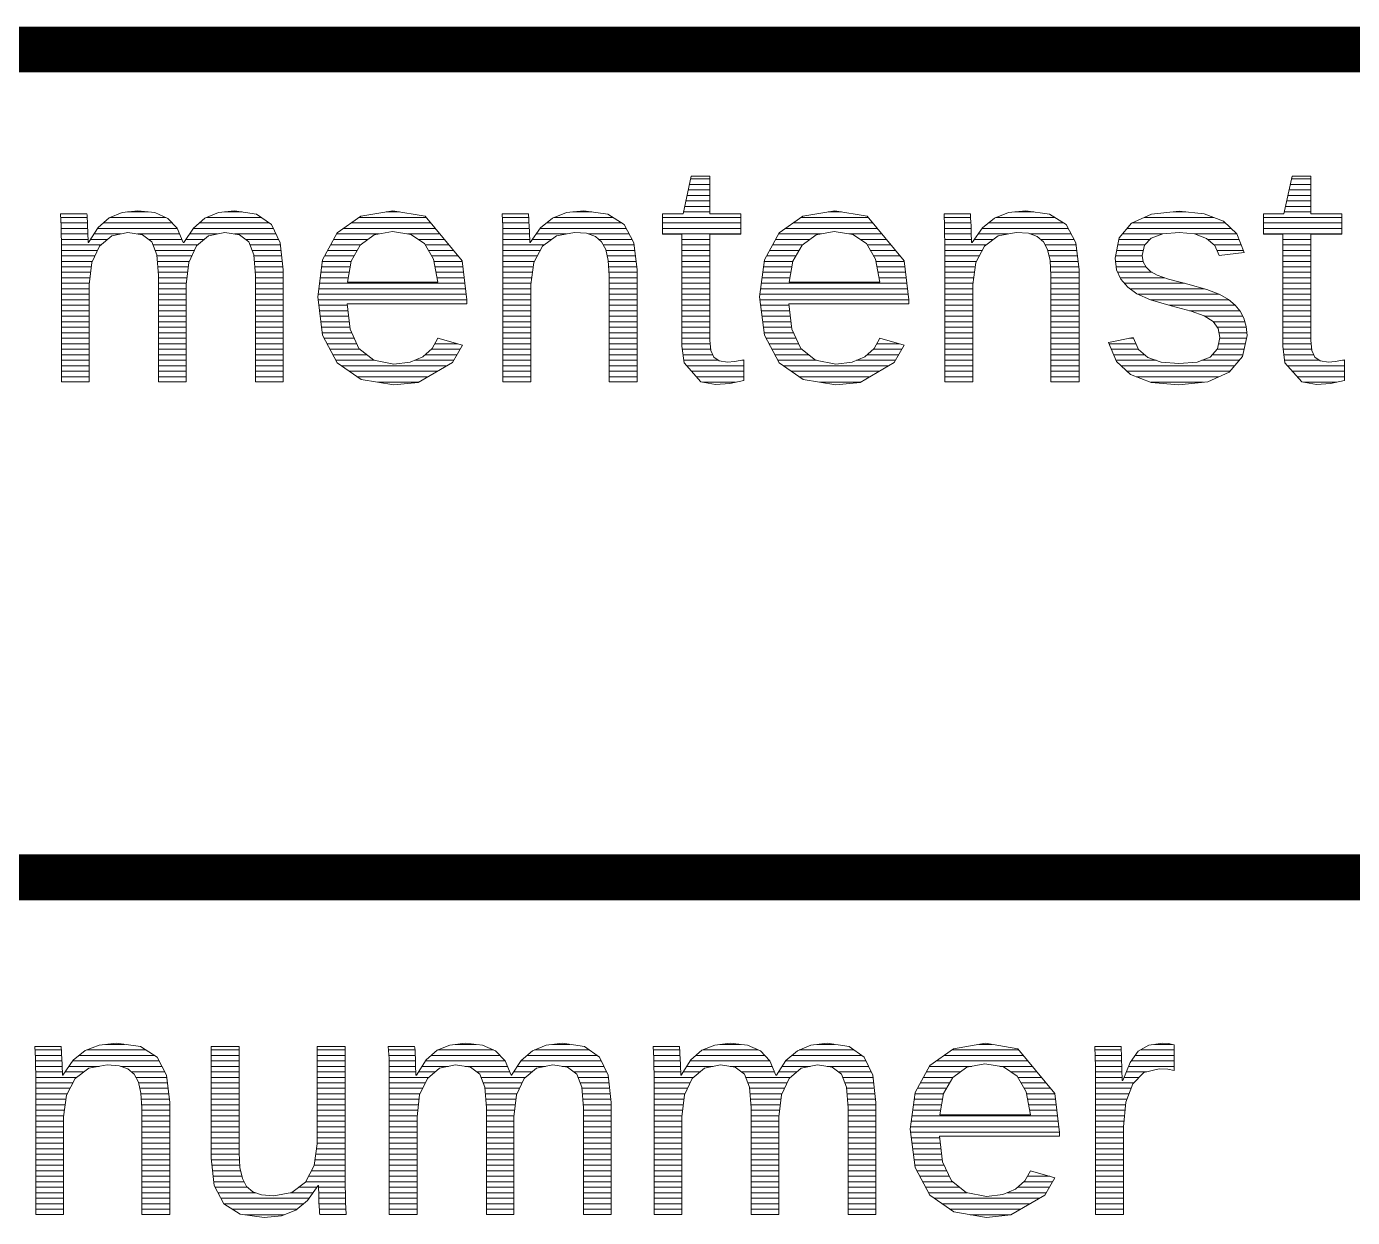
# Model space of a CAD drawing. Header units: millimetres. Extents: x 20 to 410, y 10 to 287.
# Drawn here: x 368.3 to 382.79, y 24.25 to 37.25 of the extents above; entities that cross this region are included whole.
import ezdxf

# ---------------------------------------------------------------- set-up
doc = ezdxf.new("R2010")
doc.units = ezdxf.units.MM
doc.layers.add('KANTEN', color=7, linetype='Continuous', lineweight=50)
doc.layers.add('TEXT', color=7, linetype='Continuous', lineweight=13)

msp = doc.modelspace()

# ---------------------------------------------------------------- linework, layer by layer
at = {"layer": 'KANTEN', "lineweight": 50, "const_width": 0.5}
for points in [[(229.97, 37), (410, 37)], [(299, 27.96), (410, 27.96)]]:
    msp.add_lwpolyline(points, dxfattribs=at)
at = {"layer": 'TEXT', "lineweight": 13}
for p, q in [((375.546, 35.526), (375.769, 35.526)), ((375.559, 35.586), (375.769, 35.586)), ((382.109, 35.526), (382.332, 35.526)), ((382.122, 35.586), (382.332, 35.586)), ((375.507, 35.346), (375.769, 35.346)), ((375.52, 35.406), (375.769, 35.406)), ((375.533, 35.466), (375.769, 35.466)), ((382.069, 35.346), (382.332, 35.346)), ((382.082, 35.406), (382.332, 35.406)), ((382.095, 35.466), (382.332, 35.466)), ((369.407, 35.226), (369.633, 35.226)), ((370.468, 35.226), (370.659, 35.226)), ((372.233, 35.226), (372.379, 35.226)), ((374.272, 35.226), (374.481, 35.226)), ((375.48, 35.226), (375.769, 35.226)), ((375.494, 35.286), (375.769, 35.286)), ((377.059, 35.226), (377.206, 35.226)), ((379.099, 35.226), (379.307, 35.226)), ((380.829, 35.226), (380.969, 35.226)), ((382.043, 35.226), (382.332, 35.226)), ((382.056, 35.286), (382.332, 35.286)), ((368.678, 35.166), (368.967, 35.166)), ((368.682, 35.106), (368.97, 35.106)), ((369.145, 35.106), (369.896, 35.106)), ((369.218, 35.166), (369.825, 35.166)), ((370.192, 35.106), (370.956, 35.106)), ((370.273, 35.166), (370.869, 35.166)), ((371.854, 35.106), (372.719, 35.106)), ((371.939, 35.166), (372.669, 35.166)), ((373.501, 35.166), (373.79, 35.166)), ((373.505, 35.106), (373.793, 35.106)), ((373.984, 35.106), (374.806, 35.106)), ((374.066, 35.166), (374.71, 35.166)), ((375.252, 35.166), (376.108, 35.166)), ((375.252, 35.106), (376.108, 35.106)), ((376.68, 35.106), (377.545, 35.106)), ((376.766, 35.166), (377.496, 35.166)), ((378.328, 35.166), (378.617, 35.166)), ((378.331, 35.106), (378.62, 35.106)), ((378.81, 35.106), (379.633, 35.106)), ((378.893, 35.166), (379.537, 35.166)), ((380.383, 35.106), (381.399, 35.106)), ((380.517, 35.166), (381.274, 35.166)), ((381.815, 35.166), (382.671, 35.166)), ((381.815, 35.106), (382.671, 35.106)), ((368.684, 35.046), (368.973, 35.046)), ((368.685, 34.986), (368.975, 34.986)), ((368.685, 34.926), (368.977, 34.926)), ((369.005, 34.926), (369.19, 34.926)), ((369.044, 34.986), (369.334, 34.986)), ((369.082, 35.046), (369.952, 35.046)), ((369.517, 34.986), (369.977, 34.986)), ((369.641, 34.926), (370.002, 34.926)), ((370.045, 34.926), (370.246, 34.926)), ((370.085, 34.986), (370.391, 34.986)), ((370.124, 35.046), (371.002, 35.046)), ((370.576, 34.986), (371.031, 34.986)), ((370.7, 34.926), (371.059, 34.926)), ((371.66, 34.926), (372.034, 34.926)), ((371.692, 34.986), (372.156, 34.986)), ((371.769, 35.046), (372.769, 35.046)), ((372.465, 34.986), (372.819, 34.986)), ((372.583, 34.926), (372.868, 34.926)), ((373.507, 35.046), (373.796, 35.046)), ((373.508, 34.986), (373.798, 34.986)), ((373.508, 34.926), (373.8, 34.926)), ((373.831, 34.926), (374.04, 34.926)), ((373.873, 34.986), (374.202, 34.986)), ((373.914, 35.046), (374.857, 35.046)), ((374.438, 34.986), (374.888, 34.986)), ((374.556, 34.926), (374.92, 34.926)), ((375.252, 35.046), (376.108, 35.046)), ((375.252, 34.986), (376.108, 34.986)), ((375.464, 34.926), (375.769, 34.926)), ((376.486, 34.926), (376.86, 34.926)), ((376.519, 34.986), (376.983, 34.986)), ((376.595, 35.046), (377.595, 35.046)), ((377.291, 34.986), (377.645, 34.986)), ((377.41, 34.926), (377.695, 34.926)), ((378.334, 35.046), (378.622, 35.046)), ((378.334, 34.986), (378.625, 34.986)), ((378.335, 34.926), (378.626, 34.926)), ((378.657, 34.926), (378.867, 34.926)), ((378.699, 34.986), (379.028, 34.986)), ((378.741, 35.046), (379.683, 35.046)), ((379.265, 34.986), (379.715, 34.986)), ((379.382, 34.926), (379.746, 34.926)), ((380.237, 34.926), (380.577, 34.926)), ((380.278, 34.986), (380.713, 34.986)), ((380.328, 35.046), (381.462, 35.046)), ((381.064, 34.986), (381.525, 34.986)), ((381.206, 34.926), (381.548, 34.926)), ((381.815, 35.046), (382.671, 35.046)), ((381.815, 34.986), (382.671, 34.986)), ((382.027, 34.926), (382.332, 34.926)), ((368.686, 34.866), (369.118, 34.866)), ((368.686, 34.806), (369.081, 34.806)), ((369.688, 34.866), (370.174, 34.866)), ((369.711, 34.806), (370.138, 34.806)), ((370.747, 34.866), (371.08, 34.866)), ((370.77, 34.806), (371.086, 34.806)), ((371.595, 34.806), (371.916, 34.806)), ((371.628, 34.866), (371.951, 34.866)), ((372.66, 34.866), (372.918, 34.866)), ((372.694, 34.806), (372.968, 34.806)), ((373.509, 34.866), (373.96, 34.866)), ((373.509, 34.806), (373.917, 34.806)), ((374.604, 34.866), (374.942, 34.866)), ((374.633, 34.806), (374.949, 34.806)), ((375.464, 34.866), (375.769, 34.866)), ((375.464, 34.806), (375.769, 34.806)), ((376.422, 34.806), (376.742, 34.806)), ((376.454, 34.866), (376.778, 34.866)), ((377.486, 34.866), (377.745, 34.866)), ((377.52, 34.806), (377.794, 34.806)), ((378.335, 34.866), (378.787, 34.866)), ((378.336, 34.806), (378.744, 34.806)), ((379.43, 34.866), (379.769, 34.866)), ((379.46, 34.806), (379.776, 34.806)), ((380.213, 34.806), (380.504, 34.806)), ((380.225, 34.866), (380.521, 34.866)), ((381.274, 34.866), (381.572, 34.866)), ((381.305, 34.806), (381.595, 34.806)), ((382.027, 34.866), (382.332, 34.866)), ((382.027, 34.806), (382.332, 34.806)), ((368.686, 34.746), (369.052, 34.746)), ((368.686, 34.686), (369.024, 34.686)), ((368.686, 34.626), (369.012, 34.626)), ((369.73, 34.746), (370.11, 34.746)), ((369.735, 34.686), (370.082, 34.686)), ((369.74, 34.626), (370.071, 34.626)), ((370.79, 34.746), (371.092, 34.746)), ((370.795, 34.686), (371.099, 34.686)), ((370.8, 34.626), (371.105, 34.626)), ((371.529, 34.626), (371.839, 34.626)), ((371.537, 34.686), (371.849, 34.686)), ((371.563, 34.746), (371.882, 34.746)), ((372.728, 34.746), (373.018, 34.746)), ((372.754, 34.686), (373.064, 34.686)), ((372.766, 34.626), (373.072, 34.626)), ((373.509, 34.746), (373.885, 34.746)), ((373.509, 34.686), (373.854, 34.686)), ((373.509, 34.626), (373.84, 34.626)), ((374.647, 34.746), (374.956, 34.746)), ((374.659, 34.686), (374.963, 34.686)), ((374.662, 34.626), (374.97, 34.626)), ((375.464, 34.746), (375.769, 34.746)), ((375.464, 34.686), (375.769, 34.686)), ((375.464, 34.626), (375.769, 34.626)), ((376.355, 34.626), (376.665, 34.626)), ((376.363, 34.686), (376.675, 34.686)), ((376.389, 34.746), (376.708, 34.746)), ((377.554, 34.746), (377.844, 34.746)), ((377.58, 34.686), (377.891, 34.686)), ((377.592, 34.626), (377.898, 34.626)), ((378.336, 34.746), (378.712, 34.746)), ((378.336, 34.686), (378.68, 34.686)), ((378.336, 34.626), (378.666, 34.626)), ((379.473, 34.746), (379.783, 34.746)), ((379.485, 34.686), (379.79, 34.686)), ((379.488, 34.626), (379.797, 34.626)), ((380.2, 34.686), (380.501, 34.686)), ((380.201, 34.746), (380.493, 34.746)), ((380.207, 34.626), (380.53, 34.626)), ((382.027, 34.746), (382.332, 34.746)), ((382.027, 34.686), (382.332, 34.686)), ((382.027, 34.626), (382.332, 34.626)), ((368.686, 34.566), (369.005, 34.566)), ((368.686, 34.506), (368.998, 34.506)), ((369.745, 34.566), (370.064, 34.566)), ((369.748, 34.506), (370.058, 34.506)), ((370.804, 34.566), (371.109, 34.566)), ((370.807, 34.506), (371.109, 34.506)), ((371.513, 34.506), (371.818, 34.506)), ((371.521, 34.566), (371.828, 34.566)), ((372.778, 34.566), (373.079, 34.566)), ((372.79, 34.506), (373.086, 34.506)), ((373.509, 34.566), (373.832, 34.566)), ((373.509, 34.506), (373.824, 34.506)), ((374.665, 34.566), (374.974, 34.566)), ((374.667, 34.506), (374.974, 34.506)), ((375.464, 34.566), (375.769, 34.566)), ((375.464, 34.506), (375.769, 34.506)), ((376.339, 34.506), (376.644, 34.506)), ((376.347, 34.566), (376.654, 34.566)), ((377.604, 34.566), (377.905, 34.566)), ((377.616, 34.506), (377.912, 34.506)), ((378.336, 34.566), (378.658, 34.566)), ((378.336, 34.506), (378.65, 34.506)), ((379.492, 34.566), (379.801, 34.566)), ((379.494, 34.506), (379.801, 34.506)), ((380.224, 34.566), (380.598, 34.566)), ((380.251, 34.506), (380.738, 34.506)), ((382.027, 34.566), (382.332, 34.566)), ((382.027, 34.506), (382.332, 34.506)), ((368.686, 34.446), (368.991, 34.446)), ((368.686, 34.386), (368.99, 34.386)), ((368.686, 34.326), (368.99, 34.326)), ((369.748, 34.446), (370.051, 34.446)), ((369.748, 34.386), (370.049, 34.386)), ((369.748, 34.326), (370.049, 34.326)), ((370.807, 34.446), (371.109, 34.446)), ((370.807, 34.386), (371.109, 34.386)), ((370.807, 34.326), (371.109, 34.326)), ((371.489, 34.326), (373.107, 34.326)), ((371.497, 34.386), (373.1, 34.386)), ((371.505, 34.446), (373.093, 34.446)), ((373.509, 34.446), (373.816, 34.446)), ((373.509, 34.386), (373.814, 34.386)), ((373.509, 34.326), (373.814, 34.326)), ((374.667, 34.446), (374.974, 34.446)), ((374.667, 34.386), (374.974, 34.386)), ((374.667, 34.326), (374.974, 34.326)), ((375.464, 34.446), (375.769, 34.446)), ((375.464, 34.386), (375.769, 34.386)), ((375.464, 34.326), (375.769, 34.326)), ((376.315, 34.326), (377.934, 34.326)), ((376.323, 34.386), (377.926, 34.386)), ((376.331, 34.446), (377.919, 34.446)), ((378.336, 34.446), (378.643, 34.446)), ((378.336, 34.386), (378.641, 34.386)), ((378.336, 34.326), (378.641, 34.326)), ((379.494, 34.446), (379.801, 34.446)), ((379.494, 34.386), (379.801, 34.386)), ((379.494, 34.326), (379.801, 34.326)), ((380.297, 34.446), (380.954, 34.446)), ((380.358, 34.386), (381.169, 34.386)), ((380.446, 34.326), (381.333, 34.326)), ((382.027, 34.446), (382.332, 34.446)), ((382.027, 34.386), (382.332, 34.386)), ((382.027, 34.326), (382.332, 34.326)), ((368.686, 34.266), (368.99, 34.266)), ((368.686, 34.206), (368.99, 34.206)), ((369.748, 34.266), (370.049, 34.266)), ((369.748, 34.206), (370.049, 34.206)), ((370.807, 34.266), (371.109, 34.266)), ((370.807, 34.206), (371.109, 34.206)), ((371.49, 34.266), (373.114, 34.266)), ((371.497, 34.206), (371.808, 34.206)), ((373.509, 34.266), (373.814, 34.266)), ((373.509, 34.206), (373.814, 34.206)), ((374.667, 34.266), (374.974, 34.266)), ((374.667, 34.206), (374.974, 34.206)), ((375.464, 34.266), (375.769, 34.266)), ((375.464, 34.206), (375.769, 34.206)), ((376.316, 34.266), (377.941, 34.266)), ((376.324, 34.206), (376.634, 34.206)), ((378.336, 34.266), (378.641, 34.266)), ((378.336, 34.206), (378.641, 34.206)), ((379.494, 34.266), (379.801, 34.266)), ((379.494, 34.206), (379.801, 34.206)), ((380.582, 34.266), (381.438, 34.266)), ((380.783, 34.206), (381.51, 34.206)), ((382.027, 34.266), (382.332, 34.266)), ((382.027, 34.206), (382.332, 34.206)), ((368.686, 34.146), (368.99, 34.146)), ((368.686, 34.086), (368.99, 34.086)), ((369.748, 34.146), (370.049, 34.146)), ((369.748, 34.086), (370.049, 34.086)), ((370.807, 34.146), (371.109, 34.146)), ((370.807, 34.086), (371.109, 34.086)), ((371.505, 34.146), (371.815, 34.146)), ((371.512, 34.086), (371.822, 34.086)), ((373.509, 34.146), (373.814, 34.146)), ((373.509, 34.086), (373.814, 34.086)), ((374.667, 34.146), (374.974, 34.146)), ((374.667, 34.086), (374.974, 34.086)), ((375.464, 34.146), (375.769, 34.146)), ((375.464, 34.086), (375.769, 34.086)), ((376.331, 34.146), (376.641, 34.146)), ((376.339, 34.086), (376.648, 34.086)), ((378.336, 34.146), (378.641, 34.146)), ((378.336, 34.086), (378.641, 34.086)), ((379.494, 34.146), (379.801, 34.146)), ((379.494, 34.086), (379.801, 34.086)), ((381.008, 34.146), (381.558, 34.146)), ((381.177, 34.086), (381.591, 34.086)), ((382.027, 34.146), (382.332, 34.146)), ((382.027, 34.086), (382.332, 34.086)), ((368.686, 34.026), (368.99, 34.026)), ((368.686, 33.966), (368.99, 33.966)), ((368.686, 33.906), (368.99, 33.906)), ((369.748, 34.026), (370.049, 34.026)), ((369.748, 33.966), (370.049, 33.966)), ((369.748, 33.906), (370.049, 33.906)), ((370.807, 34.026), (371.109, 34.026)), ((370.807, 33.966), (371.109, 33.966)), ((370.807, 33.906), (371.109, 33.906)), ((371.52, 34.026), (371.829, 34.026)), ((371.528, 33.966), (371.836, 33.966)), ((371.535, 33.906), (371.856, 33.906)), ((373.509, 34.026), (373.814, 34.026)), ((373.509, 33.966), (373.814, 33.966)), ((373.509, 33.906), (373.814, 33.906)), ((374.667, 34.026), (374.974, 34.026)), ((374.667, 33.966), (374.974, 33.966)), ((374.667, 33.906), (374.974, 33.906)), ((375.464, 34.026), (375.769, 34.026)), ((375.464, 33.966), (375.769, 33.966)), ((375.464, 33.906), (375.769, 33.906)), ((376.346, 34.026), (376.655, 34.026)), ((376.354, 33.966), (376.662, 33.966)), ((376.362, 33.906), (376.683, 33.906)), ((378.336, 34.026), (378.641, 34.026)), ((378.336, 33.966), (378.641, 33.966)), ((378.336, 33.906), (378.641, 33.906)), ((379.494, 34.026), (379.801, 34.026)), ((379.494, 33.966), (379.801, 33.966)), ((379.494, 33.906), (379.801, 33.906)), ((381.268, 34.026), (381.614, 34.026)), ((381.311, 33.966), (381.629, 33.966)), ((381.33, 33.906), (381.634, 33.906)), ((382.027, 34.026), (382.332, 34.026)), ((382.027, 33.966), (382.332, 33.966)), ((382.027, 33.906), (382.332, 33.906)), ((368.686, 33.846), (368.99, 33.846)), ((368.686, 33.786), (368.99, 33.786)), ((369.748, 33.846), (370.049, 33.846)), ((369.748, 33.786), (370.049, 33.786)), ((370.807, 33.846), (371.109, 33.846)), ((370.807, 33.786), (371.109, 33.786)), ((371.556, 33.846), (371.885, 33.846)), ((371.588, 33.786), (371.913, 33.786)), ((372.764, 33.786), (373.011, 33.786)), ((372.797, 33.846), (372.8, 33.846)), ((373.509, 33.846), (373.814, 33.846)), ((373.509, 33.786), (373.814, 33.786)), ((374.667, 33.846), (374.974, 33.846)), ((374.667, 33.786), (374.974, 33.786)), ((375.464, 33.846), (375.769, 33.846)), ((375.464, 33.786), (375.773, 33.786)), ((376.383, 33.846), (376.711, 33.846)), ((376.415, 33.786), (376.739, 33.786)), ((377.591, 33.786), (377.837, 33.786)), ((377.624, 33.846), (377.626, 33.846)), ((378.336, 33.846), (378.641, 33.846)), ((378.336, 33.786), (378.641, 33.786)), ((379.494, 33.846), (379.801, 33.846)), ((379.494, 33.786), (379.801, 33.786)), ((380.129, 33.786), (380.424, 33.786)), ((380.353, 33.846), (380.396, 33.846)), ((381.325, 33.786), (381.617, 33.786)), ((381.338, 33.846), (381.63, 33.846)), ((382.027, 33.846), (382.332, 33.846)), ((382.027, 33.786), (382.335, 33.786)), ((368.686, 33.726), (368.99, 33.726)), ((368.686, 33.666), (368.99, 33.666)), ((368.686, 33.606), (368.99, 33.606)), ((369.748, 33.726), (370.049, 33.726)), ((369.748, 33.666), (370.049, 33.666)), ((369.748, 33.606), (370.049, 33.606)), ((370.807, 33.726), (371.109, 33.726)), ((370.807, 33.666), (371.109, 33.666)), ((370.807, 33.606), (371.109, 33.606)), ((371.62, 33.726), (371.949, 33.726)), ((371.652, 33.666), (372.024, 33.666)), ((371.683, 33.606), (372.106, 33.606)), ((372.545, 33.606), (372.971, 33.606)), ((372.659, 33.666), (373.006, 33.666)), ((372.726, 33.726), (373.04, 33.726)), ((373.509, 33.726), (373.814, 33.726)), ((373.509, 33.666), (373.814, 33.666)), ((373.509, 33.606), (373.814, 33.606)), ((374.667, 33.726), (374.974, 33.726)), ((374.667, 33.666), (374.974, 33.666)), ((374.667, 33.606), (374.974, 33.606)), ((375.468, 33.726), (375.779, 33.726)), ((375.476, 33.666), (375.8, 33.666)), ((375.483, 33.606), (375.861, 33.606)), ((376.119, 33.606), (376.139, 33.606)), ((376.446, 33.726), (376.776, 33.726)), ((376.478, 33.666), (376.851, 33.666)), ((376.51, 33.606), (376.933, 33.606)), ((377.372, 33.606), (377.798, 33.606)), ((377.486, 33.666), (377.832, 33.666)), ((377.552, 33.726), (377.866, 33.726)), ((378.336, 33.726), (378.641, 33.726)), ((378.336, 33.666), (378.641, 33.666)), ((378.336, 33.606), (378.641, 33.606)), ((379.494, 33.726), (379.801, 33.726)), ((379.494, 33.666), (379.801, 33.666)), ((379.494, 33.606), (379.801, 33.606)), ((380.154, 33.726), (380.452, 33.726)), ((380.18, 33.666), (380.52, 33.666)), ((380.205, 33.606), (380.642, 33.606)), ((381.144, 33.606), (381.552, 33.606)), ((381.256, 33.666), (381.592, 33.666)), ((381.31, 33.726), (381.604, 33.726)), ((382.031, 33.726), (382.341, 33.726)), ((382.038, 33.666), (382.363, 33.666)), ((382.046, 33.606), (382.423, 33.606)), ((382.682, 33.606), (382.701, 33.606)), ((368.686, 33.546), (368.99, 33.546)), ((368.686, 33.486), (368.99, 33.486)), ((369.748, 33.546), (370.049, 33.546)), ((369.748, 33.486), (370.049, 33.486)), ((370.807, 33.546), (371.109, 33.546)), ((370.807, 33.486), (371.109, 33.486)), ((371.745, 33.546), (372.898, 33.546)), ((371.831, 33.486), (372.794, 33.486)), ((373.509, 33.546), (373.814, 33.546)), ((373.509, 33.486), (373.814, 33.486)), ((374.667, 33.546), (374.974, 33.546)), ((374.667, 33.486), (374.974, 33.486)), ((375.514, 33.546), (376.139, 33.546)), ((375.567, 33.486), (376.139, 33.486)), ((376.571, 33.546), (377.724, 33.546)), ((376.657, 33.486), (377.621, 33.486)), ((378.336, 33.546), (378.641, 33.546)), ((378.336, 33.486), (378.641, 33.486)), ((379.494, 33.546), (379.801, 33.546)), ((379.494, 33.486), (379.801, 33.486)), ((380.261, 33.546), (381.501, 33.546)), ((380.324, 33.486), (381.449, 33.486)), ((382.077, 33.546), (382.701, 33.546)), ((382.13, 33.486), (382.701, 33.486)), ((368.686, 33.426), (368.99, 33.426)), ((369.748, 33.426), (370.049, 33.426)), ((370.807, 33.426), (371.109, 33.426)), ((371.917, 33.426), (372.691, 33.426)), ((372.14, 33.366), (372.588, 33.366)), ((373.509, 33.426), (373.814, 33.426)), ((374.667, 33.426), (374.974, 33.426)), ((375.62, 33.426), (376.139, 33.426)), ((375.689, 33.366), (376.05, 33.366)), ((376.743, 33.426), (377.517, 33.426)), ((376.967, 33.366), (377.414, 33.366)), ((378.336, 33.426), (378.641, 33.426)), ((379.494, 33.426), (379.801, 33.426)), ((380.425, 33.426), (381.328, 33.426)), ((380.584, 33.366), (381.16, 33.366)), ((382.183, 33.426), (382.701, 33.426)), ((382.251, 33.366), (382.612, 33.366)), ((368.397, 26.076), (368.685, 26.076)), ((368.962, 26.076), (369.605, 26.076)), ((369.168, 26.136), (369.376, 26.136)), ((370.321, 26.076), (370.627, 26.076)), ((371.48, 26.076), (371.785, 26.076)), ((372.259, 26.076), (372.547, 26.076)), ((372.798, 26.076), (373.405, 26.076)), ((372.987, 26.136), (373.213, 26.136)), ((373.853, 26.076), (374.449, 26.076)), ((374.048, 26.136), (374.239, 26.136)), ((375.151, 26.076), (375.44, 26.076)), ((375.69, 26.076), (376.297, 26.076)), ((375.879, 26.136), (376.105, 26.136)), ((376.745, 26.076), (377.342, 26.076)), ((376.94, 26.136), (377.131, 26.136)), ((378.412, 26.076), (379.142, 26.076)), ((378.705, 26.136), (378.852, 26.136)), ((379.973, 26.076), (380.261, 26.076)), ((380.473, 26.076), (380.84, 26.076)), ((380.626, 26.136), (380.819, 26.136)), ((368.4, 26.016), (368.689, 26.016)), ((368.403, 25.956), (368.691, 25.956)), ((368.81, 25.956), (369.752, 25.956)), ((368.879, 26.016), (369.702, 26.016)), ((370.321, 26.016), (370.627, 26.016)), ((370.321, 25.956), (370.627, 25.956)), ((371.48, 26.016), (371.785, 26.016)), ((371.48, 25.956), (371.785, 25.956)), ((372.262, 26.016), (372.55, 26.016)), ((372.264, 25.956), (372.553, 25.956)), ((372.662, 25.956), (373.532, 25.956)), ((372.725, 26.016), (373.476, 26.016)), ((373.705, 25.956), (374.583, 25.956)), ((373.772, 26.016), (374.536, 26.016)), ((375.154, 26.016), (375.443, 26.016)), ((375.157, 25.956), (375.445, 25.956)), ((375.554, 25.956), (376.424, 25.956)), ((375.617, 26.016), (376.368, 26.016)), ((376.597, 25.956), (377.475, 25.956)), ((376.664, 26.016), (377.429, 26.016)), ((378.241, 25.956), (379.241, 25.956)), ((378.326, 26.016), (379.192, 26.016)), ((379.975, 26.016), (380.264, 26.016)), ((379.977, 25.956), (380.266, 25.956)), ((380.371, 25.956), (380.84, 25.956)), ((380.415, 26.016), (380.84, 26.016)), ((368.403, 25.896), (368.694, 25.896)), ((368.404, 25.836), (368.695, 25.836)), ((368.726, 25.836), (368.935, 25.836)), ((368.768, 25.896), (369.097, 25.896)), ((369.334, 25.896), (369.784, 25.896)), ((369.451, 25.836), (369.815, 25.836)), ((370.321, 25.896), (370.627, 25.896)), ((370.321, 25.836), (370.627, 25.836)), ((371.48, 25.896), (371.785, 25.896)), ((371.48, 25.836), (371.785, 25.836)), ((372.265, 25.896), (372.555, 25.896)), ((372.265, 25.836), (372.557, 25.836)), ((372.586, 25.836), (372.77, 25.836)), ((372.624, 25.896), (372.914, 25.896)), ((373.097, 25.896), (373.557, 25.896)), ((373.221, 25.836), (373.583, 25.836)), ((373.625, 25.836), (373.826, 25.836)), ((373.665, 25.896), (373.972, 25.896)), ((374.157, 25.896), (374.611, 25.896)), ((374.28, 25.836), (374.64, 25.836)), ((375.157, 25.896), (375.448, 25.896)), ((375.158, 25.836), (375.449, 25.836)), ((375.478, 25.836), (375.662, 25.836)), ((375.516, 25.896), (375.806, 25.896)), ((375.989, 25.896), (376.45, 25.896)), ((376.113, 25.836), (376.475, 25.836)), ((376.518, 25.836), (376.719, 25.836)), ((376.557, 25.896), (376.864, 25.896)), ((377.049, 25.896), (377.503, 25.896)), ((377.173, 25.836), (377.532, 25.836)), ((378.133, 25.836), (378.506, 25.836)), ((378.165, 25.896), (378.629, 25.896)), ((378.937, 25.896), (379.291, 25.896)), ((379.056, 25.836), (379.341, 25.836)), ((379.979, 25.896), (380.269, 25.896)), ((379.98, 25.836), (380.271, 25.836)), ((380.318, 25.836), (380.543, 25.836)), ((380.342, 25.896), (380.84, 25.896)), ((368.404, 25.776), (368.856, 25.776)), ((368.405, 25.716), (368.812, 25.716)), ((368.405, 25.656), (368.781, 25.656)), ((369.499, 25.776), (369.837, 25.776)), ((369.529, 25.716), (369.845, 25.716)), ((369.542, 25.656), (369.852, 25.656)), ((370.321, 25.776), (370.627, 25.776)), ((370.321, 25.716), (370.627, 25.716)), ((370.321, 25.656), (370.627, 25.656)), ((371.48, 25.776), (371.785, 25.776)), ((371.48, 25.716), (371.785, 25.716)), ((371.48, 25.656), (371.785, 25.656)), ((372.266, 25.776), (372.698, 25.776)), ((372.267, 25.716), (372.661, 25.716)), ((372.267, 25.656), (372.632, 25.656)), ((373.268, 25.776), (373.754, 25.776)), ((373.291, 25.716), (373.718, 25.716)), ((373.31, 25.656), (373.69, 25.656)), ((374.327, 25.776), (374.66, 25.776)), ((374.351, 25.716), (374.666, 25.716)), ((374.37, 25.656), (374.673, 25.656)), ((375.158, 25.776), (375.591, 25.776)), ((375.159, 25.716), (375.553, 25.716)), ((375.159, 25.656), (375.525, 25.656)), ((376.16, 25.776), (376.647, 25.776)), ((376.183, 25.716), (376.61, 25.716)), ((376.203, 25.656), (376.582, 25.656)), ((377.22, 25.776), (377.552, 25.776)), ((377.243, 25.716), (377.558, 25.716)), ((377.262, 25.656), (377.565, 25.656)), ((378.035, 25.656), (378.355, 25.656)), ((378.068, 25.716), (378.389, 25.716)), ((378.1, 25.776), (378.424, 25.776)), ((379.132, 25.776), (379.391, 25.776)), ((379.166, 25.716), (379.44, 25.716)), ((379.2, 25.656), (379.49, 25.656)), ((379.981, 25.776), (380.272, 25.776)), ((379.982, 25.716), (380.398, 25.716)), ((379.982, 25.656), (380.368, 25.656)), ((380.295, 25.776), (380.458, 25.776)), ((368.405, 25.596), (368.749, 25.596)), ((368.405, 25.536), (368.735, 25.536)), ((369.554, 25.596), (369.859, 25.596)), ((369.557, 25.536), (369.866, 25.536)), ((370.321, 25.596), (370.627, 25.596)), ((370.321, 25.536), (370.627, 25.536)), ((371.48, 25.596), (371.785, 25.596)), ((371.48, 25.536), (371.785, 25.536)), ((372.267, 25.596), (372.604, 25.596)), ((372.267, 25.536), (372.593, 25.536)), ((373.315, 25.596), (373.662, 25.596)), ((373.32, 25.536), (373.652, 25.536)), ((374.375, 25.596), (374.679, 25.596)), ((374.38, 25.536), (374.685, 25.536)), ((375.159, 25.596), (375.496, 25.596)), ((375.159, 25.536), (375.485, 25.536)), ((376.208, 25.596), (376.555, 25.596)), ((376.213, 25.536), (376.544, 25.536)), ((377.267, 25.596), (377.571, 25.596)), ((377.272, 25.536), (377.578, 25.536)), ((378.001, 25.536), (378.311, 25.536)), ((378.009, 25.596), (378.321, 25.596)), ((379.226, 25.596), (379.537, 25.596)), ((379.238, 25.536), (379.544, 25.536)), ((379.982, 25.596), (380.346, 25.596)), ((379.982, 25.536), (380.323, 25.536)), ((368.405, 25.476), (368.727, 25.476)), ((368.405, 25.416), (368.719, 25.416)), ((368.405, 25.356), (368.711, 25.356)), ((369.561, 25.476), (369.87, 25.476)), ((369.563, 25.416), (369.87, 25.416)), ((369.563, 25.356), (369.87, 25.356)), ((370.321, 25.476), (370.627, 25.476)), ((370.321, 25.416), (370.627, 25.416)), ((370.321, 25.356), (370.627, 25.356)), ((371.48, 25.476), (371.785, 25.476)), ((371.48, 25.416), (371.785, 25.416)), ((371.48, 25.356), (371.785, 25.356)), ((372.267, 25.476), (372.586, 25.476)), ((372.267, 25.416), (372.578, 25.416)), ((372.267, 25.356), (372.571, 25.356)), ((373.325, 25.476), (373.645, 25.476)), ((373.328, 25.416), (373.638, 25.416)), ((373.328, 25.356), (373.631, 25.356)), ((374.385, 25.476), (374.689, 25.476)), ((374.387, 25.416), (374.689, 25.416)), ((374.387, 25.356), (374.689, 25.356)), ((375.159, 25.476), (375.478, 25.476)), ((375.159, 25.416), (375.471, 25.416)), ((375.159, 25.356), (375.464, 25.356)), ((376.217, 25.476), (376.537, 25.476)), ((376.22, 25.416), (376.53, 25.416)), ((376.22, 25.356), (376.523, 25.356)), ((377.277, 25.476), (377.581, 25.476)), ((377.28, 25.416), (377.581, 25.416)), ((377.28, 25.356), (377.581, 25.356)), ((377.977, 25.356), (379.565, 25.356)), ((377.985, 25.416), (378.29, 25.416)), ((377.993, 25.476), (378.301, 25.476)), ((379.25, 25.476), (379.551, 25.476)), ((379.262, 25.416), (379.558, 25.416)), ((379.982, 25.476), (380.309, 25.476)), ((379.982, 25.416), (380.303, 25.416)), ((379.982, 25.356), (380.298, 25.356)), ((368.405, 25.296), (368.71, 25.296)), ((368.405, 25.236), (368.71, 25.236)), ((369.563, 25.296), (369.87, 25.296)), ((369.563, 25.236), (369.87, 25.236)), ((370.321, 25.296), (370.627, 25.296)), ((370.321, 25.236), (370.627, 25.236)), ((371.48, 25.296), (371.785, 25.296)), ((371.48, 25.236), (371.785, 25.236)), ((372.267, 25.296), (372.57, 25.296)), ((372.267, 25.236), (372.57, 25.236)), ((373.328, 25.296), (373.629, 25.296)), ((373.328, 25.236), (373.629, 25.236)), ((374.387, 25.296), (374.689, 25.296)), ((374.387, 25.236), (374.689, 25.236)), ((375.159, 25.296), (375.462, 25.296)), ((375.159, 25.236), (375.462, 25.236)), ((376.22, 25.296), (376.522, 25.296)), ((376.22, 25.236), (376.522, 25.236)), ((377.28, 25.296), (377.581, 25.296)), ((377.28, 25.236), (377.581, 25.236)), ((377.961, 25.236), (379.58, 25.236)), ((377.969, 25.296), (379.573, 25.296)), ((379.982, 25.296), (380.292, 25.296)), ((379.982, 25.236), (380.287, 25.236)), ((368.405, 25.176), (368.71, 25.176)), ((368.405, 25.116), (368.71, 25.116)), ((368.405, 25.056), (368.71, 25.056)), ((369.563, 25.176), (369.87, 25.176)), ((369.563, 25.116), (369.87, 25.116)), ((369.563, 25.056), (369.87, 25.056)), ((370.321, 25.176), (370.627, 25.176)), ((370.321, 25.116), (370.627, 25.116)), ((370.321, 25.056), (370.627, 25.056)), ((371.48, 25.176), (371.785, 25.176)), ((371.48, 25.116), (371.785, 25.116)), ((371.48, 25.056), (371.785, 25.056)), ((372.267, 25.176), (372.57, 25.176)), ((372.267, 25.116), (372.57, 25.116)), ((372.267, 25.056), (372.57, 25.056)), ((373.328, 25.176), (373.629, 25.176)), ((373.328, 25.116), (373.629, 25.116)), ((373.328, 25.056), (373.629, 25.056)), ((374.387, 25.176), (374.689, 25.176)), ((374.387, 25.116), (374.689, 25.116)), ((374.387, 25.056), (374.689, 25.056)), ((375.159, 25.176), (375.462, 25.176)), ((375.159, 25.116), (375.462, 25.116)), ((375.159, 25.056), (375.462, 25.056)), ((376.22, 25.176), (376.522, 25.176)), ((376.22, 25.116), (376.522, 25.116)), ((376.22, 25.056), (376.522, 25.056)), ((377.28, 25.176), (377.581, 25.176)), ((377.28, 25.116), (377.581, 25.116)), ((377.28, 25.056), (377.581, 25.056)), ((377.962, 25.176), (379.587, 25.176)), ((377.97, 25.116), (378.28, 25.116)), ((377.977, 25.056), (378.287, 25.056)), ((379.982, 25.176), (380.287, 25.176)), ((379.982, 25.116), (380.287, 25.116)), ((379.982, 25.056), (380.287, 25.056)), ((368.405, 24.996), (368.71, 24.996)), ((368.405, 24.936), (368.71, 24.936)), ((369.563, 24.996), (369.87, 24.996)), ((369.563, 24.936), (369.87, 24.936)), ((370.321, 24.996), (370.627, 24.996)), ((370.321, 24.936), (370.628, 24.936)), ((371.464, 24.936), (371.785, 24.936)), ((371.472, 24.996), (371.785, 24.996)), ((372.267, 24.996), (372.57, 24.996)), ((372.267, 24.936), (372.57, 24.936)), ((373.328, 24.996), (373.629, 24.996)), ((373.328, 24.936), (373.629, 24.936)), ((374.387, 24.996), (374.689, 24.996)), ((374.387, 24.936), (374.689, 24.936)), ((375.159, 24.996), (375.462, 24.996)), ((375.159, 24.936), (375.462, 24.936)), ((376.22, 24.996), (376.522, 24.996)), ((376.22, 24.936), (376.522, 24.936)), ((377.28, 24.996), (377.581, 24.996)), ((377.28, 24.936), (377.581, 24.936)), ((377.985, 24.996), (378.294, 24.996)), ((377.992, 24.936), (378.301, 24.936)), ((379.982, 24.996), (380.287, 24.996)), ((379.982, 24.936), (380.287, 24.936)), ((368.405, 24.876), (368.71, 24.876)), ((368.405, 24.816), (368.71, 24.816)), ((369.563, 24.876), (369.87, 24.876)), ((369.563, 24.816), (369.87, 24.816)), ((370.322, 24.876), (370.631, 24.876)), ((370.329, 24.816), (370.635, 24.816)), ((371.448, 24.816), (371.785, 24.816)), ((371.456, 24.876), (371.785, 24.876)), ((372.267, 24.876), (372.57, 24.876)), ((372.267, 24.816), (372.57, 24.816)), ((373.328, 24.876), (373.629, 24.876)), ((373.328, 24.816), (373.629, 24.816)), ((374.387, 24.876), (374.689, 24.876)), ((374.387, 24.816), (374.689, 24.816)), ((375.159, 24.876), (375.462, 24.876)), ((375.159, 24.816), (375.462, 24.816)), ((376.22, 24.876), (376.522, 24.876)), ((376.22, 24.816), (376.522, 24.816)), ((377.28, 24.876), (377.581, 24.876)), ((377.28, 24.816), (377.581, 24.816)), ((378, 24.876), (378.308, 24.876)), ((378.008, 24.816), (378.329, 24.816)), ((379.982, 24.876), (380.287, 24.876)), ((379.982, 24.816), (380.287, 24.816)), ((368.405, 24.756), (368.71, 24.756)), ((368.405, 24.696), (368.71, 24.696)), ((368.405, 24.636), (368.71, 24.636)), ((369.563, 24.756), (369.87, 24.756)), ((369.563, 24.696), (369.87, 24.696)), ((369.563, 24.636), (369.87, 24.636)), ((370.337, 24.756), (370.644, 24.756)), ((370.344, 24.696), (370.657, 24.696)), ((370.351, 24.636), (370.681, 24.636)), ((371.354, 24.636), (371.786, 24.636)), ((371.386, 24.696), (371.785, 24.696)), ((371.418, 24.756), (371.785, 24.756)), ((372.267, 24.756), (372.57, 24.756)), ((372.267, 24.696), (372.57, 24.696)), ((372.267, 24.636), (372.57, 24.636)), ((373.328, 24.756), (373.629, 24.756)), ((373.328, 24.696), (373.629, 24.696)), ((373.328, 24.636), (373.629, 24.636)), ((374.387, 24.756), (374.689, 24.756)), ((374.387, 24.696), (374.689, 24.696)), ((374.387, 24.636), (374.689, 24.636)), ((375.159, 24.756), (375.462, 24.756)), ((375.159, 24.696), (375.462, 24.696)), ((375.159, 24.636), (375.462, 24.636)), ((376.22, 24.756), (376.522, 24.756)), ((376.22, 24.696), (376.522, 24.696)), ((376.22, 24.636), (376.522, 24.636)), ((377.28, 24.756), (377.581, 24.756)), ((377.28, 24.696), (377.581, 24.696)), ((377.28, 24.636), (377.581, 24.636)), ((378.029, 24.756), (378.357, 24.756)), ((378.061, 24.696), (378.385, 24.696)), ((378.092, 24.636), (378.422, 24.636)), ((379.198, 24.636), (379.512, 24.636)), ((379.237, 24.696), (379.483, 24.696)), ((379.27, 24.756), (379.272, 24.756)), ((379.982, 24.756), (380.287, 24.756)), ((379.982, 24.696), (380.287, 24.696)), ((379.982, 24.636), (380.287, 24.636)), ((368.405, 24.576), (368.71, 24.576)), ((368.405, 24.516), (368.71, 24.516)), ((369.563, 24.576), (369.87, 24.576)), ((369.563, 24.516), (369.87, 24.516)), ((370.366, 24.576), (370.718, 24.576)), ((370.397, 24.516), (370.805, 24.516)), ((371.183, 24.516), (371.434, 24.516)), ((371.277, 24.576), (371.476, 24.576)), ((371.494, 24.576), (371.786, 24.576)), ((371.496, 24.516), (371.787, 24.516)), ((372.267, 24.576), (372.57, 24.576)), ((372.267, 24.516), (372.57, 24.516)), ((373.328, 24.576), (373.629, 24.576)), ((373.328, 24.516), (373.629, 24.516)), ((374.387, 24.576), (374.689, 24.576)), ((374.387, 24.516), (374.689, 24.516)), ((375.159, 24.576), (375.462, 24.576)), ((375.159, 24.516), (375.462, 24.516)), ((376.22, 24.576), (376.522, 24.576)), ((376.22, 24.516), (376.522, 24.516)), ((377.28, 24.576), (377.581, 24.576)), ((377.28, 24.516), (377.581, 24.516)), ((378.124, 24.576), (378.497, 24.576)), ((378.156, 24.516), (378.579, 24.516)), ((379.018, 24.516), (379.444, 24.516)), ((379.132, 24.576), (379.478, 24.576)), ((379.982, 24.576), (380.287, 24.576)), ((379.982, 24.516), (380.287, 24.516)), ((368.405, 24.456), (368.71, 24.456)), ((368.405, 24.396), (368.71, 24.396)), ((368.405, 24.336), (368.71, 24.336)), ((369.563, 24.456), (369.87, 24.456)), ((369.563, 24.396), (369.87, 24.396)), ((369.563, 24.336), (369.87, 24.336)), ((370.429, 24.456), (371.392, 24.456)), ((370.46, 24.396), (371.332, 24.396)), ((370.557, 24.336), (371.259, 24.336)), ((371.498, 24.456), (371.787, 24.456)), ((371.5, 24.396), (371.789, 24.396)), ((371.503, 24.336), (371.792, 24.336)), ((372.267, 24.456), (372.57, 24.456)), ((372.267, 24.396), (372.57, 24.396)), ((372.267, 24.336), (372.57, 24.336)), ((373.328, 24.456), (373.629, 24.456)), ((373.328, 24.396), (373.629, 24.396)), ((373.328, 24.336), (373.629, 24.336)), ((374.387, 24.456), (374.689, 24.456)), ((374.387, 24.396), (374.689, 24.396)), ((374.387, 24.336), (374.689, 24.336)), ((375.159, 24.456), (375.462, 24.456)), ((375.159, 24.396), (375.462, 24.396)), ((375.159, 24.336), (375.462, 24.336)), ((376.22, 24.456), (376.522, 24.456)), ((376.22, 24.396), (376.522, 24.396)), ((376.22, 24.336), (376.522, 24.336)), ((377.28, 24.456), (377.581, 24.456)), ((377.28, 24.396), (377.581, 24.396)), ((377.28, 24.336), (377.581, 24.336)), ((378.217, 24.456), (379.37, 24.456)), ((378.303, 24.396), (379.267, 24.396)), ((378.39, 24.336), (379.164, 24.336)), ((379.982, 24.456), (380.287, 24.456)), ((379.982, 24.396), (380.287, 24.396)), ((379.982, 24.336), (380.287, 24.336)), ((370.693, 24.276), (371.117, 24.276)), ((378.613, 24.276), (379.06, 24.276))]:
    msp.add_line(p, q, dxfattribs=at)
for points in [[(375.83, 33.343), (375.67, 33.369), (375.487, 33.577), (375.464, 33.758), (375.464, 34.982), (375.252, 34.982), (375.252, 35.204), (375.476, 35.204), (375.566, 35.615), (375.769, 35.615), (375.769, 35.204), (376.108, 35.204), (376.108, 34.982), (375.769, 34.982), (375.769, 33.825), (375.78, 33.712), (375.812, 33.639), (375.871, 33.599), (375.962, 33.585), (376.037, 33.591), (376.139, 33.609), (376.139, 33.384), (375.986, 33.353), (375.83, 33.343)], [(382.549, 33.353), (382.393, 33.343), (382.233, 33.369), (382.05, 33.577), (382.027, 33.758), (382.027, 34.982), (381.815, 34.982), (381.815, 35.204), (382.038, 35.204), (382.128, 35.615), (382.332, 35.615), (382.332, 35.204), (382.671, 35.204), (382.671, 34.982), (382.332, 34.982), (382.332, 33.825), (382.342, 33.712), (382.375, 33.639), (382.434, 33.599), (382.525, 33.585), (382.6, 33.591), (382.701, 33.609), (382.701, 33.384), (382.549, 33.353)], [(369.674, 34.9), (369.572, 34.977), (369.412, 35.002), (369.237, 34.965), (369.103, 34.853), (369.018, 34.674), (368.99, 34.433), (368.99, 33.37), (368.686, 33.37), (368.686, 34.813), (368.684, 35.071), (368.676, 35.204), (368.964, 35.204), (368.966, 35.189), (368.967, 35.159), (368.97, 35.119), (368.972, 35.073), (368.975, 35.003), (368.978, 34.891), (368.983, 34.891), (369.089, 35.056), (369.208, 35.162), (369.35, 35.219), (369.519, 35.238), (369.706, 35.218), (369.848, 35.155), (369.951, 35.048), (370.017, 34.891), (370.022, 34.891), (370.127, 35.05), (370.252, 35.157), (370.401, 35.218), (370.578, 35.238), (370.818, 35.201), (370.982, 35.088), (371.077, 34.888), (371.109, 34.592), (371.109, 33.37), (370.807, 33.37), (370.807, 34.533), (370.789, 34.758), (370.734, 34.9), (370.632, 34.977), (370.471, 35.002), (370.294, 34.965), (370.16, 34.854), (370.077, 34.675), (370.049, 34.433), (370.049, 33.37), (369.748, 33.37), (369.748, 34.533), (369.729, 34.758), (369.674, 34.9)], [(372.097, 33.608), (372.318, 33.565), (372.496, 33.585), (372.635, 33.645), (372.736, 33.735), (372.798, 33.846), (373.065, 33.77), (372.957, 33.58), (372.583, 33.363), (372.318, 33.336), (371.959, 33.396), (371.698, 33.578), (371.538, 33.88), (371.485, 34.299), (371.538, 34.701), (371.698, 34.996), (371.956, 35.178), (372.306, 35.238), (372.66, 35.178), (373.064, 34.69), (373.115, 34.264), (373.115, 34.223), (371.806, 34.223), (371.838, 33.944), (371.936, 33.736), (372.097, 33.608)], [(374.658, 34.694), (374.631, 34.814), (374.585, 34.9), (374.518, 34.959), (374.422, 34.992), (374.289, 35.002), (374.092, 34.965), (373.941, 34.852), (373.846, 34.672), (373.814, 34.433), (373.814, 33.37), (373.509, 33.37), (373.509, 34.813), (373.507, 35.071), (373.499, 35.204), (373.787, 35.204), (373.789, 35.189), (373.791, 35.159), (373.793, 35.119), (373.795, 35.073), (373.798, 35.003), (373.801, 34.891), (373.806, 34.891), (373.919, 35.053), (374.049, 35.159), (374.204, 35.219), (374.393, 35.238), (374.654, 35.201), (374.834, 35.088), (374.939, 34.889), (374.974, 34.592), (374.974, 33.37), (374.667, 33.37), (374.667, 34.533), (374.658, 34.694)], [(376.763, 33.736), (376.923, 33.608), (377.144, 33.565), (377.323, 33.585), (377.462, 33.645), (377.562, 33.735), (377.624, 33.846), (377.892, 33.77), (377.783, 33.58), (377.409, 33.363), (377.144, 33.336), (376.786, 33.396), (376.524, 33.578), (376.365, 33.88), (376.312, 34.299), (376.365, 34.701), (376.524, 34.996), (376.783, 35.178), (377.132, 35.238), (377.486, 35.178), (377.89, 34.69), (377.941, 34.264), (377.941, 34.223), (376.632, 34.223), (376.665, 33.944), (376.763, 33.736)], [(379.494, 34.533), (379.485, 34.694), (379.458, 34.814), (379.412, 34.9), (379.344, 34.959), (379.248, 34.992), (379.115, 35.002), (378.918, 34.965), (378.768, 34.852), (378.673, 34.672), (378.641, 34.433), (378.641, 33.37), (378.336, 33.37), (378.336, 34.813), (378.333, 35.071), (378.326, 35.204), (378.614, 35.204), (378.615, 35.189), (378.617, 35.159), (378.619, 35.119), (378.621, 35.073), (378.624, 35.003), (378.627, 34.891), (378.633, 34.891), (378.746, 35.053), (378.876, 35.159), (379.031, 35.219), (379.219, 35.238), (379.48, 35.201), (379.661, 35.088), (379.766, 34.889), (379.801, 34.592), (379.801, 33.37), (379.494, 33.37), (379.494, 34.533)], [(381.588, 33.647), (381.441, 33.476), (381.206, 33.371), (380.892, 33.336), (380.589, 33.364), (380.364, 33.449), (380.211, 33.593), (380.122, 33.801), (380.392, 33.853), (380.452, 33.725), (380.553, 33.637), (380.699, 33.586), (380.892, 33.569), (381.093, 33.586), (381.232, 33.64), (381.313, 33.729), (381.34, 33.853), (381.321, 33.952), (381.265, 34.03), (381.168, 34.092), (381.025, 34.141), (380.806, 34.199), (380.581, 34.266), (380.432, 34.332), (380.333, 34.404), (380.258, 34.491), (380.211, 34.595), (380.196, 34.72), (380.24, 34.941), (380.374, 35.102), (380.594, 35.2), (380.896, 35.233), (381.168, 35.206), (381.378, 35.126), (381.524, 34.987), (381.604, 34.784), (381.33, 34.75), (381.283, 34.858), (381.193, 34.937), (381.063, 34.986), (380.896, 35.002), (380.716, 34.987), (380.59, 34.94), (380.516, 34.861), (380.492, 34.75), (380.502, 34.679), (380.533, 34.621), (380.583, 34.574), (380.653, 34.535), (380.777, 34.492), (380.989, 34.437), (381.197, 34.378), (381.338, 34.324), (381.434, 34.269), (381.507, 34.209), (381.562, 34.141), (381.602, 34.064), (381.628, 33.976), (381.637, 33.877), (381.588, 33.647)], [(372.503, 34.98), (372.301, 35.013), (372.102, 34.976), (371.949, 34.864), (371.849, 34.688), (371.809, 34.457), (372.799, 34.457), (372.75, 34.708), (372.652, 34.88), (372.503, 34.98)], [(377.478, 34.88), (377.329, 34.98), (377.127, 35.013), (376.928, 34.976), (376.776, 34.864), (376.676, 34.688), (376.636, 34.457), (377.626, 34.457), (377.576, 34.708), (377.478, 34.88)], [(369.563, 25.443), (369.554, 25.604), (369.527, 25.724), (369.481, 25.81), (369.413, 25.869), (369.317, 25.902), (369.184, 25.912), (368.987, 25.875), (368.837, 25.762), (368.741, 25.582), (368.71, 25.343), (368.71, 24.28), (368.405, 24.28), (368.405, 25.723), (368.402, 25.981), (368.395, 26.114), (368.683, 26.114), (368.684, 26.099), (368.686, 26.069), (368.688, 26.029), (368.69, 25.983), (368.693, 25.913), (368.696, 25.801), (368.702, 25.801), (368.815, 25.963), (368.945, 26.069), (369.1, 26.129), (369.288, 26.148), (369.549, 26.111), (369.73, 25.998), (369.835, 25.799), (369.87, 25.502), (369.87, 24.28), (369.563, 24.28), (369.563, 25.443)], [(370.627, 24.952), (370.636, 24.79), (370.663, 24.67), (370.709, 24.584), (370.776, 24.526), (370.873, 24.493), (371.005, 24.482), (371.202, 24.52), (371.352, 24.633), (371.448, 24.813), (371.48, 25.051), (371.48, 26.114), (371.785, 26.114), (371.785, 24.672), (371.788, 24.413), (371.795, 24.28), (371.507, 24.28), (371.505, 24.296), (371.504, 24.326), (371.502, 24.366), (371.499, 24.411), (371.497, 24.481), (371.493, 24.594), (371.489, 24.594), (371.375, 24.431), (371.245, 24.324), (371.09, 24.265), (370.902, 24.246), (370.64, 24.283), (370.46, 24.396), (370.355, 24.595), (370.321, 24.892), (370.321, 26.114), (370.627, 26.114), (370.627, 24.952)], [(373.328, 25.443), (373.309, 25.668), (373.255, 25.81), (373.153, 25.887), (372.992, 25.912), (372.817, 25.875), (372.683, 25.763), (372.598, 25.584), (372.57, 25.343), (372.57, 24.28), (372.267, 24.28), (372.267, 25.723), (372.264, 25.981), (372.256, 26.114), (372.544, 26.114), (372.546, 26.099), (372.548, 26.069), (372.55, 26.029), (372.552, 25.983), (372.555, 25.913), (372.558, 25.801), (372.563, 25.801), (372.669, 25.966), (372.789, 26.072), (372.93, 26.129), (373.099, 26.148), (373.286, 26.128), (373.429, 26.065), (373.531, 25.958), (373.597, 25.801), (373.602, 25.801), (373.707, 25.96), (373.832, 26.067), (373.981, 26.128), (374.158, 26.148), (374.399, 26.111), (374.563, 25.998), (374.657, 25.798), (374.689, 25.502), (374.689, 24.28), (374.387, 24.28), (374.387, 25.443), (374.369, 25.668), (374.314, 25.81), (374.212, 25.887), (374.052, 25.912), (373.874, 25.875), (373.741, 25.764), (373.657, 25.585), (373.629, 25.343), (373.629, 24.28), (373.328, 24.28), (373.328, 25.443)], [(376.22, 25.443), (376.202, 25.668), (376.147, 25.81), (376.045, 25.887), (375.884, 25.912), (375.71, 25.875), (375.576, 25.763), (375.49, 25.584), (375.462, 25.343), (375.462, 24.28), (375.159, 24.28), (375.159, 25.723), (375.156, 25.981), (375.149, 26.114), (375.437, 26.114), (375.438, 26.099), (375.44, 26.069), (375.442, 26.029), (375.444, 25.983), (375.447, 25.913), (375.45, 25.801), (375.456, 25.801), (375.561, 25.966), (375.681, 26.072), (375.822, 26.129), (375.991, 26.148), (376.178, 26.128), (376.321, 26.065), (376.424, 25.958), (376.49, 25.801), (376.495, 25.801), (376.599, 25.96), (376.724, 26.067), (376.873, 26.128), (377.051, 26.148), (377.291, 26.111), (377.455, 25.998), (377.55, 25.798), (377.581, 25.502), (377.581, 24.28), (377.28, 24.28), (377.28, 25.443), (377.261, 25.668), (377.206, 25.81), (377.104, 25.887), (376.944, 25.912), (376.766, 25.875), (376.633, 25.764), (376.55, 25.585), (376.522, 25.343), (376.522, 24.28), (376.22, 24.28), (376.22, 25.443)], [(378.311, 24.854), (378.409, 24.646), (378.569, 24.518), (378.79, 24.475), (378.969, 24.495), (379.108, 24.555), (379.208, 24.645), (379.27, 24.756), (379.538, 24.68), (379.429, 24.49), (379.055, 24.273), (378.79, 24.246), (378.432, 24.306), (378.17, 24.488), (378.011, 24.79), (377.958, 25.209), (378.011, 25.611), (378.17, 25.906), (378.429, 26.088), (378.778, 26.148), (379.132, 26.088), (379.536, 25.6), (379.587, 25.174), (379.587, 25.133), (378.278, 25.133), (378.311, 24.854)], [(379.982, 24.28), (379.982, 25.687), (379.979, 25.891), (379.972, 26.114), (380.26, 26.114), (380.27, 25.865), (380.273, 25.74), (380.28, 25.74), (380.359, 25.938), (380.448, 26.062), (380.563, 26.127), (380.716, 26.148), (380.777, 26.144), (380.84, 26.132), (380.84, 25.852), (380.769, 25.864), (380.677, 25.869), (380.509, 25.828), (380.387, 25.705), (380.312, 25.506), (380.287, 25.236), (380.287, 24.28), (379.982, 24.28)], [(379.222, 25.618), (379.124, 25.79), (378.975, 25.89), (378.773, 25.923), (378.574, 25.886), (378.422, 25.774), (378.322, 25.598), (378.282, 25.367), (379.272, 25.367), (379.222, 25.618)]]:
    msp.add_lwpolyline(points, close=True, dxfattribs=at)

doc.saveas('drawing.dxf')
